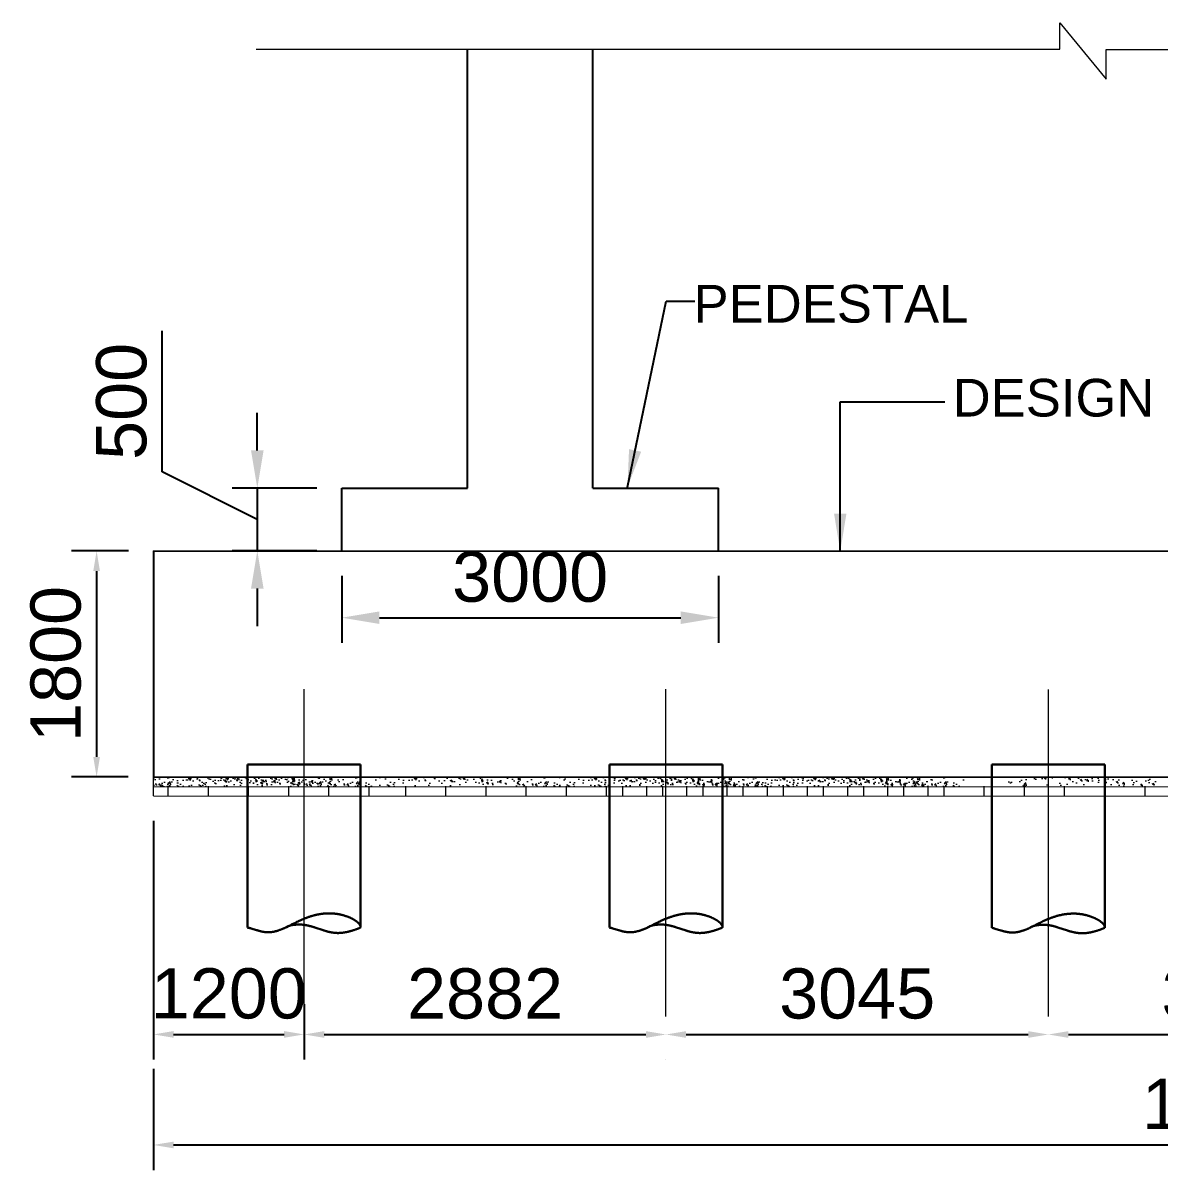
# Model space of a CAD drawing. Header units: millimetres. Extents: x 1231188 to 3899118, y -5478610 to -489530.
# Drawn here: x 2904502 to 2913559, y -3117914 to -3108776 of the extents above; entities that cross this region are included whole.
import ezdxf

# ---------------------------------------------------------------- set-up
doc = ezdxf.new("R2010")
doc.units = ezdxf.units.MM
doc.header["$LTSCALE"] = 25
doc.header["$MEASUREMENT"] = 0
doc.header["$PDMODE"] = 3
doc.linetypes.add('CENTER', pattern=[2, 1.25, -0.25, 0.25, -0.25])
doc.linetypes.add('DASHED2', pattern=[0.375, 0.25, -0.125])
doc.layers.get('0').update_dxf_attribs({"lineweight": 13})
doc.layers.get('Defpoints').update_dxf_attribs({"color": 230, "lineweight": 9})
doc.layers.add('ARCH', color=4, linetype='Continuous')
doc.layers.add('PILE-CAP', color=7, linetype='Continuous')
for name, color, linetype, lineweight in [('Center line', 252, 'CENTER', 9), ('DIM', 8, 'Continuous', 13), ('HATCH', 191, 'Continuous', 9), ('PILE', 214, 'Continuous', 30), ('text', 7, 'Continuous', 18)]:
    doc.layers.add(name, color=color, linetype=linetype, lineweight=lineweight)
doc.styles.add('ARIAL', font='arial.ttf', dxfattribs={"height": 400})
doc.styles.get("Standard").update_dxf_attribs({"font": 'swissl.ttf'})
doc.dimstyles.new('dim-50', dxfattribs={"dimtxt": 200, "dimasz": 200, "dimexe": 20, "dimexo": 20, "dimgap": 0.09, "dimtad": 0, "dimdec": 0, "dimzin": 0, "dimdsep": 46, "dimtxsty": 'Standard', "dimcen": 0.09, "dimclrd": 5, "dimclrt": 5, "dimazin": 0, "dimtfac": 1, "dimtdec": 0, "dimtofl": 0, "dimtmove": 0, "dimatfit": 3, "dimfxl": 1, "dimtolj": 1, "dimtzin": 0, "dimarcsym": 0})

# ---------------------------------------------------------------- blocks, each defined once
blk = doc.blocks.new('*D722')
at = {"layer": 'Defpoints', "color": 0, "lineweight": -2, "ltscale": 150, "transparency": 16777216}
for p in [(2922841.8, -3116637.5, 42551.6), (2905541.8, -3116907.7, 42551.6), (2922841.8, -3117713.5)]:
    blk.add_point(p, dxfattribs=at)
at = {"layer": 'DIM', "color": 0, "lineweight": -2, "ltscale": 150, "transparency": 16777216}
for p, q in [((2922841.8, -3116837.5), (2922841.8, -3117913.5)), ((2905541.8, -3117107.7), (2905541.8, -3117913.5))]:
    blk.add_line(p, q, dxfattribs=at)
at = {"layer": 'DIM', "color": 5, "lineweight": -2, "ltscale": 150, "transparency": 16777216}
blk.add_line((2905701.8, -3117713.5), (2922681.8, -3117713.5), dxfattribs=at)
for points in [[(2905701.8, -3117686.9), (2905701.8, -3117740.2), (2905541.8, -3117713.5)], [(2922681.8, -3117686.9), (2922681.8, -3117740.2), (2922841.8, -3117713.5)]]:
    blk.add_solid(points, dxfattribs=at)
at = {"layer": 'DIM', "color": 2, "ltscale": 150, "transparency": 16777216, "insert": (2914191.8, -3117389.2), "char_height": 400, "attachment_point": 5, "style": 'ARIAL'}
blk.add_mtext('\\A1;17300', dxfattribs=at)
blk = doc.blocks.new('*D723')
at = {"layer": 'Defpoints', "color": 0, "lineweight": -2, "ltscale": 150, "transparency": 16777216}
for p in [(2905541.8, -3114931.9), (2906741.8, -3116392.1), (2906741.8, -3116833.2)]:
    blk.add_point(p, dxfattribs=at)
at = {"layer": 'DIM', "color": 0, "lineweight": -2, "ltscale": 150, "transparency": 16777216}
for p, q in [((2905541.8, -3115131.9), (2905541.8, -3117033.2)), ((2906741.8, -3116592.1), (2906741.8, -3117033.2))]:
    blk.add_line(p, q, dxfattribs=at)
at = {"layer": 'DIM', "color": 5, "lineweight": -2, "ltscale": 150, "transparency": 16777216}
blk.add_line((2905701.8, -3116833.2), (2906581.8, -3116833.2), dxfattribs=at)
for points in [[(2905701.8, -3116806.5), (2905701.8, -3116859.8), (2905541.8, -3116833.2)], [(2906581.8, -3116806.5), (2906581.8, -3116859.8), (2906741.8, -3116833.2)]]:
    blk.add_solid(points, dxfattribs=at)
at = {"layer": 'DIM', "color": 2, "ltscale": 150, "transparency": 16777216, "insert": (2906141.8, -3116508.9), "char_height": 400, "attachment_point": 5, "style": 'ARIAL'}
blk.add_mtext('\\A1;1200', dxfattribs=at)
blk = doc.blocks.new('*D724')
at = {"layer": 'Defpoints', "color": 0, "lineweight": -2, "ltscale": 150, "transparency": 16777216}
for p in [(2907041.9, -3112480.9), (2906368.9, -3112980.9), (2907041.9, -3112980.9)]:
    blk.add_point(p, dxfattribs=at)
at = {"layer": 'DIM', "color": 5, "lineweight": -2, "ltscale": 150, "transparency": 16777216}
for p, q in [((2905612.2, -3112351.5), (2905612.2, -3111229.1)), ((2906368.9, -3112180.9), (2906368.9, -3111880.9)), ((2906368.9, -3112730.9), (2905612.2, -3112351.5)), ((2906368.9, -3112480.9), (2906368.9, -3112980.9)), ((2906368.9, -3113280.9), (2906368.9, -3113580.9))]:
    blk.add_line(p, q, dxfattribs=at)
at = {"layer": 'DIM', "color": 0, "lineweight": -2, "ltscale": 150, "transparency": 16777216}
for p, q in [((2906841.9, -3112480.9), (2906168.9, -3112480.9)), ((2906841.9, -3112980.9), (2906168.9, -3112980.9))]:
    blk.add_line(p, q, dxfattribs=at)
at = {"layer": 'DIM', "color": 5, "lineweight": -2, "ltscale": 150, "transparency": 16777216}
for points in [[(2906318.9, -3112180.9), (2906418.9, -3112180.9), (2906368.9, -3112480.9)], [(2906318.9, -3113280.9), (2906418.9, -3113280.9), (2906368.9, -3112980.9)]]:
    blk.add_solid(points, dxfattribs=at)
at = {"layer": 'DIM', "color": 2, "ltscale": 150, "transparency": 16777216, "insert": (2905287.9, -3111790.3), "char_height": 400, "attachment_point": 5, "rotation": 90, "style": 'ARIAL'}
blk.add_mtext('\\A1;500', dxfattribs=at)
blk = doc.blocks.new('*D725')
at = {"layer": 'Defpoints', "color": 0, "lineweight": -2, "ltscale": 150, "transparency": 16777216}
for p in [(2907041.9, -3112980.9), (2910041.9, -3112980.9), (2910041.9, -3113513.5)]:
    blk.add_point(p, dxfattribs=at)
at = {"layer": 'DIM', "color": 0, "lineweight": -2, "ltscale": 150, "transparency": 16777216}
for p, q in [((2907041.9, -3113180.9), (2907041.9, -3113713.5)), ((2910041.9, -3113180.9), (2910041.9, -3113713.5))]:
    blk.add_line(p, q, dxfattribs=at)
at = {"layer": 'DIM', "color": 5, "lineweight": -2, "ltscale": 150, "transparency": 16777216}
blk.add_line((2907341.9, -3113513.5), (2909741.9, -3113513.5), dxfattribs=at)
for points in [[(2907341.9, -3113463.5), (2907341.9, -3113563.5), (2907041.9, -3113513.5)], [(2909741.9, -3113463.5), (2909741.9, -3113563.5), (2910041.9, -3113513.5)]]:
    blk.add_solid(points, dxfattribs=at)
at = {"layer": 'DIM', "color": 2, "ltscale": 150, "transparency": 16777216, "insert": (2908541.9, -3113189.1), "char_height": 400, "attachment_point": 5, "style": 'ARIAL'}
blk.add_mtext('\\A1;3000', dxfattribs=at)
blk = doc.blocks.new('*D726')
at = {"layer": 'Defpoints', "color": 0, "lineweight": -2, "ltscale": 150, "transparency": 16777216}
for p in [(2906741.8, -3116833.2, 42551.6), (2909623.8, -3116833.2, 42551.6), (2909623.8, -3116833.5)]:
    blk.add_point(p, dxfattribs=at)
at = {"layer": 'DIM', "color": 5, "lineweight": -2, "ltscale": 150, "transparency": 16777216}
blk.add_line((2906901.8, -3116833.5), (2909463.8, -3116833.5), dxfattribs=at)
at = {"layer": 'DIM', "color": 0, "lineweight": -2, "ltscale": 150, "transparency": 16777216}
for p, q in [((2906741.8, -3117033.2), (2906741.8, -3117033.5)), ((2909623.8, -3117033.2), (2909623.8, -3117033.5))]:
    blk.add_line(p, q, dxfattribs=at)
at = {"layer": 'DIM', "color": 5, "lineweight": -2, "ltscale": 150, "transparency": 16777216}
for points in [[(2906901.8, -3116806.9), (2906901.8, -3116860.2), (2906741.8, -3116833.5)], [(2909463.8, -3116806.9), (2909463.8, -3116860.2), (2909623.8, -3116833.5)]]:
    blk.add_solid(points, dxfattribs=at)
at = {"layer": 'DIM', "color": 2, "ltscale": 150, "transparency": 16777216, "insert": (2908182.8, -3116509.3), "char_height": 400, "attachment_point": 5, "style": 'ARIAL'}
blk.add_mtext('\\A1;2882', dxfattribs=at)
blk = doc.blocks.new('*D727')
at = {"layer": 'Defpoints', "color": 0, "lineweight": -2, "ltscale": 150, "transparency": 16777216}
for p in [(2909623.8, -3116833.2, 42551.6), (2912669.2, -3116833.5, -46691.8), (2912669.2, -3116833.5)]:
    blk.add_point(p, dxfattribs=at)
at = {"layer": 'DIM', "color": 5, "lineweight": -2, "ltscale": 150, "transparency": 16777216}
blk.add_line((2909783.8, -3116833.5), (2912509.2, -3116833.5), dxfattribs=at)
at = {"layer": 'DIM', "color": 0, "lineweight": -2, "ltscale": 150, "transparency": 16777216}
blk.add_line((2909623.8, -3117033.2), (2909623.8, -3117033.5), dxfattribs=at)
at = {"layer": 'DIM', "color": 5, "lineweight": -2, "ltscale": 150, "transparency": 16777216}
for points in [[(2909783.8, -3116806.9), (2909783.8, -3116860.2), (2909623.8, -3116833.5)], [(2912509.2, -3116806.9), (2912509.2, -3116860.2), (2912669.2, -3116833.5)]]:
    blk.add_solid(points, dxfattribs=at)
at = {"layer": 'DIM', "color": 2, "ltscale": 150, "transparency": 16777216, "insert": (2911146.5, -3116509.2), "char_height": 400, "attachment_point": 5, "style": 'ARIAL'}
blk.add_mtext('\\A1;3045', dxfattribs=at)
blk = doc.blocks.new('*D728')
at = {"layer": 'Defpoints', "color": 0, "lineweight": -2, "ltscale": 150, "transparency": 16777216}
for p in [(2912669.2, -3116833.5, -46691.8), (2915714.5, -3116833.5, -46691.8), (2915714.5, -3116833.5)]:
    blk.add_point(p, dxfattribs=at)
at = {"layer": 'DIM', "color": 5, "lineweight": -2, "ltscale": 150, "transparency": 16777216}
blk.add_line((2912829.2, -3116833.5), (2915554.5, -3116833.5), dxfattribs=at)
for points in [[(2912829.2, -3116806.9), (2912829.2, -3116860.2), (2912669.2, -3116833.5)], [(2915554.5, -3116806.9), (2915554.5, -3116860.2), (2915714.5, -3116833.5)]]:
    blk.add_solid(points, dxfattribs=at)
at = {"layer": 'DIM', "color": 2, "ltscale": 150, "transparency": 16777216, "insert": (2914191.8, -3116509.2), "char_height": 400, "attachment_point": 5, "style": 'ARIAL'}
blk.add_mtext('\\A1;3045', dxfattribs=at)
blk = doc.blocks.new('*D733')
at = {"layer": 'Defpoints', "color": 0, "lineweight": -2, "ltscale": 150, "transparency": 16777216}
for p in [(2905541.8, -3112981.9, 89243.4), (2905089, -3114781.9), (2905541.2, -3114781.9, 89243.4)]:
    blk.add_point(p, dxfattribs=at)
at = {"layer": 'DIM', "color": 0, "lineweight": -2, "ltscale": 150, "transparency": 16777216}
for p, q in [((2905341.8, -3112981.9), (2904889, -3112981.9)), ((2905341.2, -3114781.9), (2904889, -3114781.9))]:
    blk.add_line(p, q, dxfattribs=at)
at = {"layer": 'DIM', "color": 5, "lineweight": -2, "ltscale": 150, "transparency": 16777216}
blk.add_line((2905089, -3113141.9), (2905089, -3114621.9), dxfattribs=at)
for points in [[(2905062.3, -3113141.9), (2905115.7, -3113141.9), (2905089, -3112981.9)], [(2905062.3, -3114621.9), (2905115.7, -3114621.9), (2905089, -3114781.9)]]:
    blk.add_solid(points, dxfattribs=at)
at = {"layer": 'DIM', "color": 2, "ltscale": 150, "transparency": 16777216, "insert": (2904764.8, -3113881.9), "char_height": 400, "attachment_point": 5, "rotation": 90, "style": 'ARIAL'}
blk.add_mtext('\\A1;1800', dxfattribs=at)

msp = doc.modelspace()

# ---------------------------------------------------------------- hatches: boundary and pattern name
at = {"layer": 'HATCH', "ltscale": 100}
h = msp.add_hatch(dxfattribs=at)
h.set_pattern_fill('AR-CONC', color=256, scale=20, style=0)
h.set_pattern_definition([(50, (-7990600.49, -8358313.14), (143.4520365, -12.550427), [15, -165]), (355, (-7990600.5, -8358313.14), (-27.7502667, 150.4384267), [12, -132]), (100.4514, (-7990588.54, -8358314.19), (115.7018763, 137.8879084), [12.748038, -140.2284224]), (46.1842, (-7990600.5, -8358273.14), (213.4482097, -33.1038029), [22.5, -247.5]), (96.6356, (-7990582.7, -8358275.9), (186.932541, 194.8235742), [19.1220576, -210.3426]), (351.1842, (-7990600.5, -8358273.14), (186.932389, 194.82372), [18, -198]), (21, (-7990580.49, -8358283.14), (119.3814104, -80.5237781), [15, -165]), (326, (-7990580.5, -8358283.14), (48.6630664, 145.030009), [12, -132]), (71.4514, (-7990570.55, -8358289.85), (168.0445257, 64.5060993), [12.748038, -140.2284224]), (37.5, (-7990600.494, -8358313.14), (2.43197106, 66.57877077), [0, -130.4, 0, -134, 0, -132.5]), (7.5, (-7990600.49, -8358313.14), (52.6139075, 78.88234238), [0, -76.4, 0, -127.4, 0, -50.5]), (327.5, (-7990645.094, -8358313.14), (106.76448723, -4.51097435), [0, -50, 0, -156, 0, -207]), (317.5, (-7990665.09, -8358313.14), (116.6372339, 20.0209965), [0, -65, 0, -103.6, 0, -147])])
h.paths.add_polyline_path([(2905541.83333, -3114780.94591), (2905541.83333, -3114855.94591), (2905841.86638, -3114855.94591), (2905841.86638, -3114780.94591)])
h = msp.add_hatch(dxfattribs=at)
h.set_pattern_fill('AR-CONC', color=256, scale=20, style=0)
h.set_pattern_definition([(50, (-7989400.53, -8358314.06), (143.4520365, -12.550427), [15, -165]), (355, (-7989400.53, -8358314.06), (-27.7502667, 150.4384267), [12, -132]), (100.4514, (-7989388.57, -8358315.1), (115.7018763, 137.8879084), [12.748038, -140.2284224]), (46.1842, (-7989400.53, -8358274.06), (213.4482097, -33.1038029), [22.5, -247.5]), (96.6356, (-7989382.74, -8358276.82), (186.932541, 194.8235742), [19.1220576, -210.3426]), (351.1842, (-7989400.53, -8358274.06), (186.932389, 194.82372), [18, -198]), (21, (-7989380.53, -8358284.06), (119.3814104, -80.5237781), [15, -165]), (326, (-7989380.53, -8358284.06), (48.6630664, 145.030009), [12, -132]), (71.4514, (-7989370.58, -8358290.77), (168.0445257, 64.5060993), [12.748038, -140.2284224]), (37.5, (-7989400.527, -8358314.06), (2.43197106, 66.57877077), [0, -130.4, 0, -134, 0, -132.5]), (7.5, (-7989400.53, -8358314.06), (52.6139075, 78.88234238), [0, -76.4, 0, -127.4, 0, -50.5]), (327.5, (-7989445.127, -8358314.06), (106.76448723, -4.51097435), [0, -50, 0, -156, 0, -207]), (317.5, (-7989465.13, -8358314.06), (116.6372339, 20.0209965), [0, -65, 0, -103.6, 0, -147])])
h.paths.add_polyline_path([(2905841.83333, -3114856.86657), (2905841.83333, -3114781.86657), (2905541.83333, -3114781.86657), (2905541.83333, -3114856.86657)])
h.paths.add_polyline_path([(2906441.83333, -3114856.86657), (2906441.83333, -3114781.86657), (2905841.83333, -3114781.86657), (2905841.83333, -3114856.86657)])
h.paths.add_polyline_path([(2907041.83333, -3114856.86657), (2907041.83333, -3114781.86657), (2906441.83333, -3114781.86657), (2906441.83333, -3114856.86657)])
h = msp.add_hatch(dxfattribs=at)
h.set_pattern_fill('AR-CONC', color=256, scale=20, style=0)
h.set_pattern_definition([(50, (-7989102.03, -8358313.14), (143.4520365, -12.550427), [15, -165]), (355, (-7989102.03, -8358313.14), (-27.7502667, 150.4384267), [12, -132]), (100.4514, (-7989090.07, -8358314.19), (115.7018763, 137.8879084), [12.748038, -140.2284224]), (46.1842, (-7989102.03, -8358273.14), (213.4482097, -33.1038029), [22.5, -247.5]), (96.6356, (-7989084.24, -8358275.9), (186.932541, 194.8235742), [19.1220576, -210.3426]), (351.1842, (-7989102.03, -8358273.14), (186.932389, 194.82372), [18, -198]), (21, (-7989082.03, -8358283.14), (119.3814104, -80.5237781), [15, -165]), (326, (-7989082.03, -8358283.14), (48.6630664, 145.030009), [12, -132]), (71.4514, (-7989072.08, -8358289.85), (168.0445257, 64.5060993), [12.748038, -140.2284224]), (37.5, (-7989102.026, -8358313.14), (2.43197106, 66.57877077), [0, -130.4, 0, -134, 0, -132.5]), (7.5, (-7989102.026, -8358313.14), (52.6139075, 78.88234238), [0, -76.4, 0, -127.4, 0, -50.5]), (327.5, (-7989146.626, -8358313.14), (106.76448723, -4.51097435), [0, -50, 0, -156, 0, -207]), (317.5, (-7989166.63, -8358313.14), (116.6372339, 20.0209965), [0, -65, 0, -103.6, 0, -147])])
h.paths.add_polyline_path([(2906140.33367, -3114855.94591), (2906140.33367, -3114780.94591), (2905840.33367, -3114780.94591), (2905840.33367, -3114855.94591)])
h.paths.add_polyline_path([(2906740.33367, -3114855.94591), (2906740.33367, -3114780.94591), (2906140.33367, -3114780.94591), (2906140.33367, -3114855.94591)])
h.paths.add_polyline_path([(2907340.33367, -3114855.94591), (2907340.33367, -3114780.94591), (2906740.33367, -3114780.94591), (2906740.33367, -3114855.94591)])
h = msp.add_hatch(dxfattribs=at)
h.set_pattern_fill('AR-CONC', color=256, scale=20, style=0)
h.set_pattern_definition([(50, (-7987602.03, -8358313.14), (143.4520365, -12.550427), [15, -165]), (355, (-7987602.03, -8358313.14), (-27.7502667, 150.4384267), [12, -132]), (100.4514, (-7987590.07, -8358314.19), (115.7018763, 137.8879084), [12.748038, -140.2284224]), (46.1842, (-7987602.03, -8358273.14), (213.4482097, -33.1038029), [22.5, -247.5]), (96.6356, (-7987584.24, -8358275.9), (186.932541, 194.8235742), [19.1220576, -210.3426]), (351.1842, (-7987602.03, -8358273.14), (186.932389, 194.82372), [18, -198]), (21, (-7987582.03, -8358283.14), (119.3814104, -80.5237781), [15, -165]), (326, (-7987582.03, -8358283.14), (48.6630664, 145.030009), [12, -132]), (71.4514, (-7987572.08, -8358289.85), (168.0445257, 64.5060993), [12.748038, -140.2284224]), (37.5, (-7987602.026, -8358313.14), (2.43197106, 66.57877077), [0, -130.4, 0, -134, 0, -132.5]), (7.5, (-7987602.026, -8358313.14), (52.6139075, 78.88234238), [0, -76.4, 0, -127.4, 0, -50.5]), (327.5, (-7987646.626, -8358313.14), (106.76448723, -4.51097435), [0, -50, 0, -156, 0, -207]), (317.5, (-7987666.63, -8358313.14), (116.6372339, 20.0209965), [0, -65, 0, -103.6, 0, -147])])
h.paths.add_polyline_path([(2907640.33367, -3114855.94591), (2907640.33367, -3114780.94591), (2907340.33367, -3114780.94591), (2907340.33367, -3114855.94591)])
h.paths.add_polyline_path([(2908240.33367, -3114855.94591), (2908240.33367, -3114780.94591), (2907640.33367, -3114780.94591), (2907640.33367, -3114855.94591)])
h.paths.add_polyline_path([(2908840.33367, -3114855.94591), (2908840.33367, -3114780.94591), (2908240.33367, -3114780.94591), (2908240.33367, -3114855.94591)])
h = msp.add_hatch(dxfattribs=at)
h.set_pattern_fill('AR-CONC', color=256, scale=20, style=0)
h.set_pattern_definition([(50, (-7986169.18, -8358313.14), (143.4520365, -12.550427), [15, -165]), (355, (-7986169.18, -8358313.14), (-27.7502667, 150.4384267), [12, -132]), (100.4514, (-7986157.23, -8358314.19), (115.7018763, 137.8879084), [12.748038, -140.2284224]), (46.1842, (-7986169.18, -8358273.14), (213.4482097, -33.1038029), [22.5, -247.5]), (96.6356, (-7986151.4, -8358275.9), (186.932541, 194.8235742), [19.1220576, -210.3426]), (351.1842, (-7986169.18, -8358273.14), (186.932389, 194.82372), [18, -198]), (21, (-7986149.18, -8358283.14), (119.3814104, -80.5237781), [15, -165]), (326, (-7986149.18, -8358283.14), (48.6630664, 145.030009), [12, -132]), (71.4514, (-7986139.23, -8358289.85), (168.0445257, 64.5060993), [12.748038, -140.2284224]), (37.5, (-7986169.18, -8358313.14), (2.43197106, 66.57877077), [0, -130.4, 0, -134, 0, -132.5]), (7.5, (-7986169.18, -8358313.14), (52.6139075, 78.88234238), [0, -76.4, 0, -127.4, 0, -50.5]), (327.5, (-7986213.78, -8358313.14), (106.76448723, -4.51097435), [0, -50, 0, -156, 0, -207]), (317.5, (-7986233.78, -8358313.14), (116.6372339, 20.0209965), [0, -65, 0, -103.6, 0, -147])])
h.paths.add_polyline_path([(2909073.17819, -3114855.94591), (2909073.17819, -3114780.94591), (2908773.17819, -3114780.94591), (2908773.17819, -3114855.94591)])
h.paths.add_polyline_path([(2909673.17819, -3114855.94591), (2909673.17819, -3114780.94591), (2909073.17819, -3114780.94591), (2909073.17819, -3114855.94591)])
h.paths.add_polyline_path([(2910273.17819, -3114855.94591), (2910273.17819, -3114780.94591), (2909673.17819, -3114780.94591), (2909673.17819, -3114855.94591)])
h = msp.add_hatch(dxfattribs=at)
h.set_pattern_fill('AR-CONC', color=256, scale=20, style=0)
h.set_pattern_definition([(50, (-7985920.75, -8358313.14), (143.4520365, -12.550427), [15, -165]), (355, (-7985920.75, -8358313.14), (-27.7502667, 150.4384267), [12, -132]), (100.4514, (-7985908.8, -8358314.19), (115.7018763, 137.8879084), [12.748038, -140.2284224]), (46.1842, (-7985920.75, -8358273.14), (213.4482097, -33.1038029), [22.5, -247.5]), (96.6356, (-7985902.97, -8358275.9), (186.932541, 194.8235742), [19.1220576, -210.3426]), (351.1842, (-7985920.75, -8358273.14), (186.932389, 194.82372), [18, -198]), (21, (-7985900.75, -8358283.14), (119.3814104, -80.5237781), [15, -165]), (326, (-7985900.75, -8358283.14), (48.6630664, 145.030009), [12, -132]), (71.4514, (-7985890.8, -8358289.85), (168.0445257, 64.5060993), [12.748038, -140.2284224]), (37.5, (-7985920.754, -8358313.14), (2.43197106, 66.57877077), [0, -130.4, 0, -134, 0, -132.5]), (7.5, (-7985920.75, -8358313.14), (52.6139075, 78.88234238), [0, -76.4, 0, -127.4, 0, -50.5]), (327.5, (-7985965.354, -8358313.14), (106.76448723, -4.51097435), [0, -50, 0, -156, 0, -207]), (317.5, (-7985985.35, -8358313.14), (116.6372339, 20.0209965), [0, -65, 0, -103.6, 0, -147])])
h.paths.add_polyline_path([(2909321.6064, -3114855.94591), (2909321.6064, -3114780.94591), (2909021.6064, -3114780.94591), (2909021.6064, -3114855.94591)])
h.paths.add_polyline_path([(2909921.6064, -3114855.94591), (2909921.6064, -3114780.94591), (2909321.6064, -3114780.94591), (2909321.6064, -3114855.94591)])
h.paths.add_polyline_path([(2910521.6064, -3114855.94591), (2910521.6064, -3114780.94591), (2909921.6064, -3114780.94591), (2909921.6064, -3114855.94591)])
h = msp.add_hatch(dxfattribs=at)
h.set_pattern_fill('AR-CONC', color=256, scale=20, style=0)
h.set_pattern_definition([(50, (-7984669.18, -8358313.14), (143.4520365, -12.550427), [15, -165]), (355, (-7984669.18, -8358313.14), (-27.7502667, 150.4384267), [12, -132]), (100.4514, (-7984657.23, -8358314.19), (115.7018763, 137.8879084), [12.748038, -140.2284224]), (46.1842, (-7984669.18, -8358273.14), (213.4482097, -33.1038029), [22.5, -247.5]), (96.6356, (-7984651.4, -8358275.9), (186.932541, 194.8235742), [19.1220576, -210.3426]), (351.1842, (-7984669.18, -8358273.14), (186.932389, 194.82372), [18, -198]), (21, (-7984649.18, -8358283.14), (119.3814104, -80.5237781), [15, -165]), (326, (-7984649.18, -8358283.14), (48.6630664, 145.030009), [12, -132]), (71.4514, (-7984639.23, -8358289.85), (168.0445257, 64.5060993), [12.748038, -140.2284224]), (37.5, (-7984669.18, -8358313.14), (2.43197106, 66.57877077), [0, -130.4, 0, -134, 0, -132.5]), (7.5, (-7984669.18, -8358313.14), (52.6139075, 78.88234238), [0, -76.4, 0, -127.4, 0, -50.5]), (327.5, (-7984713.78, -8358313.14), (106.76448723, -4.51097435), [0, -50, 0, -156, 0, -207]), (317.5, (-7984733.78, -8358313.14), (116.6372339, 20.0209965), [0, -65, 0, -103.6, 0, -147])])
h.paths.add_polyline_path([(2910573.17819, -3114855.94591), (2910573.17819, -3114780.94591), (2910273.17819, -3114780.94591), (2910273.17819, -3114855.94591)])
h.paths.add_polyline_path([(2911173.17819, -3114855.94591), (2911173.17819, -3114780.94591), (2910573.17819, -3114780.94591), (2910573.17819, -3114855.94591)])
h.paths.add_polyline_path([(2911773.17819, -3114855.94591), (2911773.17819, -3114780.94591), (2911173.17819, -3114780.94591), (2911173.17819, -3114855.94591)])
h = msp.add_hatch(dxfattribs=at)
h.set_pattern_fill('AR-CONC', color=256, scale=20, style=0)
h.set_pattern_definition([(50, (-7984420.75, -8358313.14), (143.4520365, -12.550427), [15, -165]), (355, (-7984420.75, -8358313.14), (-27.7502667, 150.4384267), [12, -132]), (100.4514, (-7984408.8, -8358314.19), (115.7018763, 137.8879084), [12.748038, -140.2284224]), (46.1842, (-7984420.75, -8358273.14), (213.4482097, -33.1038029), [22.5, -247.5]), (96.6356, (-7984402.97, -8358275.9), (186.932541, 194.8235742), [19.1220576, -210.3426]), (351.1842, (-7984420.75, -8358273.14), (186.932389, 194.82372), [18, -198]), (21, (-7984400.75, -8358283.14), (119.3814104, -80.5237781), [15, -165]), (326, (-7984400.75, -8358283.14), (48.6630664, 145.030009), [12, -132]), (71.4514, (-7984390.8, -8358289.85), (168.0445257, 64.5060993), [12.748038, -140.2284224]), (37.5, (-7984420.754, -8358313.14), (2.43197106, 66.57877077), [0, -130.4, 0, -134, 0, -132.5]), (7.5, (-7984420.75, -8358313.14), (52.6139075, 78.88234238), [0, -76.4, 0, -127.4, 0, -50.5]), (327.5, (-7984465.354, -8358313.14), (106.76448723, -4.51097435), [0, -50, 0, -156, 0, -207]), (317.5, (-7984485.35, -8358313.14), (116.6372339, 20.0209965), [0, -65, 0, -103.6, 0, -147])])
h.paths.add_polyline_path([(2910821.6064, -3114855.94591), (2910821.6064, -3114780.94591), (2910521.6064, -3114780.94591), (2910521.6064, -3114855.94591)])
h.paths.add_polyline_path([(2911421.6064, -3114855.94591), (2911421.6064, -3114780.94591), (2910821.6064, -3114780.94591), (2910821.6064, -3114855.94591)])
h.paths.add_polyline_path([(2912021.6064, -3114855.94591), (2912021.6064, -3114780.94591), (2911421.6064, -3114780.94591), (2911421.6064, -3114855.94591)])
h = msp.add_hatch(dxfattribs=at)
h.set_pattern_fill('AR-CONC', color=256, scale=20, style=0)
h.set_pattern_definition([(50, (-7999716.25, -8358313.14), (143.4520365, -12.550427), [15, -165]), (355, (-7999716.25, -8358313.14), (-27.7502667, 150.4384267), [12, -132]), (100.4514, (-7999704.3, -8358314.19), (115.7018763, 137.8879084), [12.748038, -140.2284224]), (46.1842, (-7999716.25, -8358273.14), (213.4482097, -33.1038029), [22.5, -247.5]), (96.6356, (-7999698.46, -8358275.9), (186.932541, 194.8235742), [19.1220576, -210.3426]), (351.1842, (-7999716.25, -8358273.14), (186.932389, 194.82372), [18, -198]), (21, (-7999696.25, -8358283.14), (119.3814104, -80.5237781), [15, -165]), (326, (-7999696.25, -8358283.14), (48.6630664, 145.030009), [12, -132]), (71.4514, (-7999686.3, -8358289.85), (168.0445257, 64.5060993), [12.748038, -140.2284224]), (37.5, (-7999716.25, -8358313.14), (2.43197106, 66.57877077), [0, -130.4, 0, -134, 0, -132.5]), (7.5, (-7999716.25, -8358313.14), (52.6139075, 78.88234238), [0, -76.4, 0, -127.4, 0, -50.5]), (327.5, (-7999760.85, -8358313.14), (106.76448723, -4.51097435), [0, -50, 0, -156, 0, -207]), (317.5, (-7999780.85, -8358313.14), (116.6372339, 20.0209965), [0, -65, 0, -103.6, 0, -147])])
h.paths.add_polyline_path([(2912926.10783, -3114855.94591), (2912926.10783, -3114780.94591), (2912326.10783, -3114780.94591), (2912326.10783, -3114855.94591)])
h.paths.add_polyline_path([(2913526.10783, -3114855.94591), (2913526.10783, -3114780.94591), (2912926.10783, -3114780.94591), (2912926.10783, -3114855.94591)])
h = msp.add_hatch(dxfattribs=at)
h.set_pattern_fill('AR-B816', color=256, scale=20, style=0)
h.set_pattern_definition([(0, (-7992100.5, -8358313.14), (0, 160), []), (90, (-7992100.5, -8358313.14), (-160, 160), [160, -160])])
h.paths.add_polyline_path([(2906141.86638, -3114855.94591), (2906141.86638, -3114930.94591), (2906741.86638, -3114930.94591), (2906741.86638, -3114855.94591)])
h.paths.add_polyline_path([(2906741.86638, -3114855.94591), (2906741.86638, -3114930.94591), (2907341.86638, -3114930.94591), (2907341.86638, -3114855.94591)])
h.paths.add_polyline_path([(2905541.83333, -3114855.94591), (2905541.83333, -3114930.94591), (2906141.86638, -3114930.94591), (2906141.86638, -3114855.94591)])
h = msp.add_hatch(dxfattribs=at)
h.set_pattern_fill('AR-B816', color=256, scale=20, style=0)
h.set_pattern_definition([(0, (-7987648.93, -8358313.14), (0, 160), []), (90, (-7987648.93, -8358313.14), (-160, 160), [160, -160])])
h.paths.add_polyline_path([(2907593.43204, -3114930.94591), (2907593.43204, -3114855.94591), (2907293.43204, -3114855.94591), (2907293.43204, -3114930.94591)])
h.paths.add_polyline_path([(2908193.43204, -3114930.94591), (2908193.43204, -3114855.94591), (2907593.43204, -3114855.94591), (2907593.43204, -3114930.94591)])
h.paths.add_polyline_path([(2908793.43204, -3114930.94591), (2908793.43204, -3114855.94591), (2908193.43204, -3114855.94591), (2908193.43204, -3114930.94591)])
h.paths.add_polyline_path([(2910593.43204, -3114930.94591), (2910593.43204, -3114855.94591), (2908793.43204, -3114855.94591), (2908793.43204, -3114930.94591)])
h.paths.add_polyline_path([(2910593.43204, -3114855.94591), (2910593.43204, -3114930.94591), (2911193.43204, -3114930.94591), (2911193.43204, -3114855.94591)])
h.paths.add_polyline_path([(2911193.43204, -3114855.94591), (2911193.43204, -3114930.94591), (2911793.43204, -3114930.94591), (2911793.43204, -3114855.94591)])
h = msp.add_hatch(dxfattribs=at)
h.set_pattern_fill('AR-B816', color=256, scale=20, style=0)
h.set_pattern_definition([(0, (-7985920.92, -8358313.14), (0, 160), []), (90, (-7985920.92, -8358313.14), (-160, 160), [160, -160])])
h.paths.add_polyline_path([(2909321.44122, -3114930.94591), (2909321.44122, -3114855.94591), (2909021.44122, -3114855.94591), (2909021.44122, -3114930.94591)])
h.paths.add_polyline_path([(2909921.44122, -3114930.94591), (2909921.44122, -3114855.94591), (2909321.44122, -3114855.94591), (2909321.44122, -3114930.94591)])
h.paths.add_polyline_path([(2910521.44122, -3114930.94591), (2910521.44122, -3114855.94591), (2909921.44122, -3114855.94591), (2909921.44122, -3114930.94591)])
h.paths.add_polyline_path([(2912321.44122, -3114930.94591), (2912321.44122, -3114855.94591), (2910521.44122, -3114855.94591), (2910521.44122, -3114930.94591)])
h.paths.add_polyline_path([(2912321.44122, -3114855.94591), (2912321.44122, -3114930.94591), (2912921.44122, -3114930.94591), (2912921.44122, -3114855.94591)])
h.paths.add_polyline_path([(2912921.44122, -3114855.94591), (2912921.44122, -3114930.94591), (2913521.44122, -3114930.94591), (2913521.44122, -3114855.94591)])
h = msp.add_hatch(dxfattribs=at)
h.set_pattern_fill('AR-B816', color=256, scale=20, style=0)
h.set_pattern_definition([(0, (-7981469.35, -8358313.14), (0, 160), []), (90, (-7981469.35, -8358313.14), (-160, 160), [160, -160])])
h.paths.add_polyline_path([(2913773.00688, -3114930.94591), (2913773.00688, -3114855.94591), (2913473.00688, -3114855.94591), (2913473.00688, -3114930.94591)])
h.paths.add_polyline_path([(2914373.00688, -3114930.94591), (2914373.00688, -3114855.94591), (2913773.00688, -3114855.94591), (2913773.00688, -3114930.94591)])
h.paths.add_polyline_path([(2914973.00688, -3114930.94591), (2914973.00688, -3114855.94591), (2914373.00688, -3114855.94591), (2914373.00688, -3114930.94591)])
h.paths.add_polyline_path([(2916773.00688, -3114930.94591), (2916773.00688, -3114855.94591), (2914973.00688, -3114855.94591), (2914973.00688, -3114930.94591)])
h.paths.add_polyline_path([(2916773.00688, -3114855.94591), (2916773.00688, -3114930.94591), (2917373.00688, -3114930.94591), (2917373.00688, -3114855.94591)])
h.paths.add_polyline_path([(2917373.00688, -3114855.94591), (2917373.00688, -3114930.94591), (2917973.00688, -3114930.94591), (2917973.00688, -3114855.94591)])

# ---------------------------------------------------------------- linework, layer by layer
at = {"elevation": 46691.78814}
msp.add_lwpolyline([(2906360.78023, -3108985.25744), (2912761.82818, -3108985.25744), (2912761.82818, -3108775.62509), (2913129.30958, -3109222.36939), (2913129.30958, -3108988.30059), (2920933.78023, -3108988.30059)], dxfattribs=at)
at = {"layer": 'ARCH', "ltscale": 5000}
for p, q in [((2908041.86034, -3112480.94591, 50831.944), (2908041.86156, -3108985.25744, 50831.944)), ((2909041.86034, -3112480.94591, 50831.944), (2909041.86156, -3108985.25744, 50831.944)), ((2907041.86034, -3112980.94591, 50831.944), (2907041.86034, -3112480.94591, 50831.944)), ((2907041.86034, -3112480.94591, 50831.944), (2908041.86034, -3112480.94591, 50831.944)), ((2909041.86034, -3112480.94591, 50831.944), (2910041.86034, -3112480.94591, 50831.944)), ((2910041.86034, -3112980.94591, 50831.944), (2910041.86034, -3112480.94591, 50831.944))]:
    msp.add_line(p, q, dxfattribs=at)
at = {"layer": 'Center line', "ltscale": 100}
for p, q in [((2906741.83333, -3116689.16155, 89243.42044), (2906741.83333, -3114083.44042, 89243.42044)), ((2909623.83333, -3116689.16155, 89243.42044), (2909623.83333, -3114083.44042, 89243.42044)), ((2912669.16667, -3116691.1827), (2912669.16667, -3114085.46157))]:
    msp.add_line(p, q, dxfattribs=at)
at = {"layer": 'HATCH', "ltscale": 100}
for p, q in [((2905541.83333, -3114931.86657, 89243.42044), (2905541.83333, -3114781.86657, 89243.42044)), ((2905541.83333, -3114856.86657, 89243.42044), (2922841.83333, -3114862.76569, 89243.42044)), ((2905541.83333, -3114931.86657, 89243.42044), (2922841.83333, -3114937.76569, 89243.42044))]:
    msp.add_line(p, q, dxfattribs=at)
at = {"layer": 'PILE', "linetype": 'DASHED2', "ltscale": 2000}
for p, q in [((2906291.83333, -3114681.86657, 89243.42044), (2907191.83333, -3114681.86657, 89243.42044)), ((2906291.83333, -3114681.86657, 89243.42044), (2906291.83333, -3115981.56635, 89243.42044)), ((2907191.83333, -3114681.86657, 89243.42044), (2907191.83333, -3115981.56635, 89243.42044)), ((2909173.83333, -3114681.86657, 89243.42044), (2910073.83333, -3114681.86657, 89243.42044)), ((2909173.83333, -3114681.86657, 89243.42044), (2909173.83333, -3115981.56635, 89243.42044)), ((2910073.83333, -3114681.86657, 89243.42044), (2910073.83333, -3115981.56635, 89243.42044)), ((2912219.16667, -3114683.88773), (2913119.16667, -3114683.88773)), ((2912219.16667, -3114683.88773), (2912219.16667, -3115983.58751)), ((2913119.16667, -3114683.88773), (2913119.16667, -3115983.58751))]:
    msp.add_line(p, q, dxfattribs=at)
for points, knots in [([(2907191.83333, -3115981.56635, 89243.42044), (2907191.83333, -3115940.2983, 89243.42044), (2907002.70752, -3115836.91804, 89243.42044), (2906717.61817, -3115897.10167, 89243.42044), (2906490.72307, -3116056.87817, 89243.42044), (2906339.64314, -3115993.30485, 89243.42044), (2906291.83333, -3115981.56635, 89243.42044)], [0, 0, 0, 0, 244.9137212183, 595.5205606989, 904.3406959188, 1047.3117082775, 1047.3117082775, 1047.3117082775, 1047.3117082775]), ([(2910073.83333, -3115981.56635, 89243.42044), (2910073.83333, -3115940.2983, 89243.42044), (2909884.70752, -3115836.91804, 89243.42044), (2909599.61817, -3115897.10167, 89243.42044), (2909372.72307, -3116056.87817, 89243.42044), (2909221.64314, -3115993.30485, 89243.42044), (2909173.83333, -3115981.56635, 89243.42044)], [0, 0, 0, 0, 244.9137212183, 595.5205606989, 904.3406959188, 1047.3117082775, 1047.3117082775, 1047.3117082775, 1047.3117082775]), ([(2913119.16667, -3115983.58751), (2913119.16667, -3115942.31945), (2912930.04085, -3115838.9392), (2912644.9515, -3115899.12283), (2912418.0564, -3116058.89933), (2912266.97648, -3115995.326), (2912219.16667, -3115983.58751)], [0, 0, 0, 0, 244.9137212183, 595.5205606989, 904.3406959188, 1047.3117082775, 1047.3117082775, 1047.3117082775, 1047.3117082775]), ([(2907191.83333, -3115981.56635, 89243.42044), (2907191.83333, -3115981.56635, 89243.42044), (2906989.29733, -3116075.26582, 89243.42044), (2906775.03819, -3115934.55623, 89243.42044), (2906612.76072, -3115965.02391, 89243.42044), (2906593.60205, -3115982.38953, 89243.42044)], [0, 0, 0, 0, 275.4076789922, 579.8569099783, 760.1416167795, 760.1416167795, 760.1416167795, 760.1416167795]), ([(2910073.83333, -3115981.56635, 89243.42044), (2910073.83333, -3115981.56635, 89243.42044), (2909871.29733, -3116075.26582, 89243.42044), (2909657.03819, -3115934.55623, 89243.42044), (2909494.76072, -3115965.02391, 89243.42044), (2909475.60205, -3115982.38953, 89243.42044)], [0, 0, 0, 0, 275.4076789922, 579.8569099783, 760.1416167795, 760.1416167795, 760.1416167795, 760.1416167795]), ([(2913119.16667, -3115983.58751), (2913119.16667, -3115983.58751), (2912916.63066, -3116077.28698), (2912702.37152, -3115936.57739), (2912540.09405, -3115967.04506), (2912520.93538, -3115984.41069)], [0, 0, 0, 0, 275.4076789922, 579.8569099783, 760.1416167795, 760.1416167795, 760.1416167795, 760.1416167795])]:
    msp.add_open_spline(points, degree=3, knots=knots, dxfattribs=at)
at = {"layer": 'PILE-CAP', "ltscale": 100}
for p, q in [((2905541.83333, -3112981.86657, 89243.42044), (2922841.83333, -3112987.76569, 89243.42044)), ((2905541.83333, -3112981.86657, 89243.42044), (2905541.83333, -3114781.86657, 89243.42044)), ((2905541.83333, -3114781.86657, 89243.42044), (2922841.83333, -3114787.76569, 89243.42044))]:
    msp.add_line(p, q, dxfattribs=at)

# ---------------------------------------------------------------- texts
at = {"layer": 'text', "style": 'ARIAL'}
for s, p in [('PEDESTAL', (2909843.38966, -3111162.77936, 50831.944)), ('DESIGN BED LEVEL+3.5m', (2911907.23258, -3111910.92697, 93383.57629))]:
    msp.add_text(s, height=300, dxfattribs=at).set_placement(p)

# ---------------------------------------------------------------- dimensions: what is measured, and where the dimension line sits
at = {"layer": 'DIM', "ltscale": 150}
dim = msp.add_linear_dim(base=(2906368.8958, -3112980.94591, 50831.944), p1=(2907041.86034, -3112480.94591, 50831.944), p2=(2907041.86034, -3112980.94591, 50831.944), angle=90, dimstyle='dim-50', override={"dimtxt": 300, "dimasz": 300, "dimexe": 200, "dimexo": 200, "dimgap": 120, "dimtad": 1, "dimtxsty": 'ARIAL', "dimclrt": 2, "dimtmove": 1}, dxfattribs=at)
dim.commit()
dim.dimension.update_dxf_attribs({"geometry": '*D724', "text_midpoint": (2905612.17387, -3112231.54158, 50831.944), "dimtype": 160})
dim = msp.add_linear_dim(base=(2905089, -3114781.86636), p1=(2905541.83333, -3112981.86657, 89243.42044), p2=(2905541.21955, -3114781.86636, 89243.42044), angle=90, dimstyle='dim-50', override={"dimtxt": 160, "dimasz": 160, "dimexe": 200, "dimexo": 200, "dimgap": 120, "dimtad": 1, "dimtxsty": 'ARIAL', "dimclrt": 2}, dxfattribs=at)
dim.commit()
dim.dimension.update_dxf_attribs({"geometry": '*D733', "text_midpoint": (2904764.7708, -3113881.86647)})
for base, p1, p2, override, picture, middle in [((2910041.86034, -3113513.47316, 50831.944), (2907041.86034, -3112980.94591, 50831.944), (2910041.86034, -3112980.94591, 50831.944), {"dimtxt": 300, "dimasz": 300, "dimexe": 200, "dimexo": 200, "dimgap": 120, "dimtad": 1, "dimtxsty": 'ARIAL', "dimclrt": 2}, '*D725', (2908541.86034, -3113189.10754, 50831.944)), ((2909623.83333, -3116833.54003, 46691.78814), (2906741.83333, -3116833.15223, 89243.42044), (2909623.83333, -3116833.15223, 89243.42044), {"dimtxt": 160, "dimasz": 160, "dimexe": 200, "dimexo": 200, "dimgap": 120, "dimtad": 1, "dimtxsty": 'ARIAL', "dimclrt": 2}, '*D726', (2908182.83333, -3116509.31083, 46691.78814)), ((2912669.16667, -3116833.54003, 46691.78814), (2909623.83333, -3116833.15223, 89243.42044), (2912669.16667, -3116833.54003), {"dimtxt": 160, "dimasz": 160, "dimexe": 200, "dimexo": 200, "dimgap": 120, "dimtad": 1, "dimtxsty": 'ARIAL', "dimclrt": 2}, '*D727', (2911146.5, -3116509.17441, 46691.78814)), ((2915714.5, -3116833.54003, 46691.78814), (2912669.16667, -3116833.54003), (2915714.5, -3116833.54003), {"dimtxt": 160, "dimasz": 160, "dimexe": 200, "dimexo": 200, "dimgap": 120, "dimtad": 1, "dimtxsty": 'ARIAL', "dimclrt": 2}, '*D728', (2914191.83333, -3116509.17441, 46691.78814)), ((2922841.83333, -3117713.54003, 46691.78814), (2905541.83333, -3116907.69985, 89243.42044), (2922841.83333, -3116637.52405, 89243.42044), {"dimtxt": 160, "dimasz": 160, "dimexe": 200, "dimexo": 200, "dimgap": 120, "dimtad": 1, "dimtxsty": 'ARIAL', "dimclrt": 2}, '*D722', (2914191.83333, -3117389.17441, 46691.78814))]:
    dim = msp.add_linear_dim(base=base, p1=p1, p2=p2, dimstyle='dim-50', override=override, dxfattribs=at)
    dim.commit()
    dim.dimension.update_dxf_attribs({"geometry": picture, "text_midpoint": middle})
dim = msp.add_linear_dim(base=(2906741.83333, -3116833.15223, 89243.42044), p1=(2905541.83333, -3114931.86657, 89243.42044), p2=(2906741.83333, -3116392.13345, 89243.42044), dimstyle='dim-50', override={"dimtxt": 160, "dimasz": 160, "dimexe": 200, "dimexo": 200, "dimgap": 120, "dimtad": 1, "dimtxsty": 'ARIAL', "dimclrt": 2}, dxfattribs=at)
dim.commit()
dim.dimension.update_dxf_attribs({"geometry": '*D723', "text_midpoint": (2906141.83333, -3116833.15223, 89243.42044), "dimtype": 160})

# ---------------------------------------------------------------- leaders
for points in [[(2909316.81137, -3112474.44591, 46691.78814), (2909625.86638, -3110992.38389, 46691.78814), (2909854.81342, -3110992.38389, 46691.78814)], [(2911011.7784, -3112984.99048, 89243.42044), (2911011.7784, -3111793.38667, 89243.42044), (2911843.78023, -3111793.38667, 89243.42044)]]:
    msp.add_leader(points, dimstyle='dim-50', override={"dimtxt": 300, "dimasz": 300, "dimexe": 300, "dimexo": 200, "dimgap": 150, "dimtad": 1, "dimtxsty": 'ARIAL', "dimclrt": 2}, dxfattribs=at)

doc.saveas('drawing.dxf')
